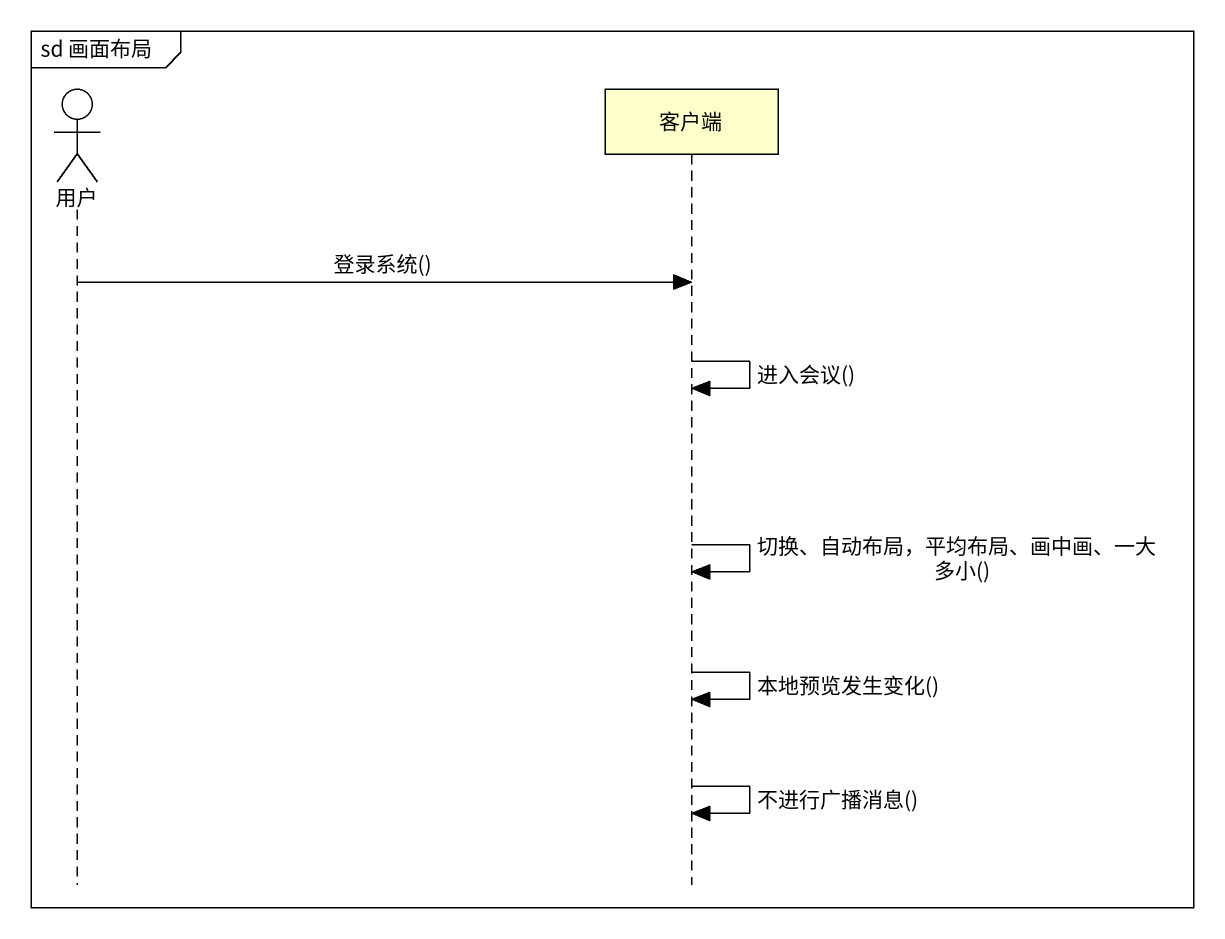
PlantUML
@startuml
mainframe sd 画面布局
hide footbox
actor 用户
participant 客户端

用户 -> 客户端 : 登录系统()
客户端 -> 客户端 : 进入会议()
客户端 -> 客户端 : 切换、自动布局，平均布局、画中画、一大多小()
客户端 -> 客户端 : 本地预览发生变化()
客户端 -> 客户端 : 不进行广播消息()
@enduml
